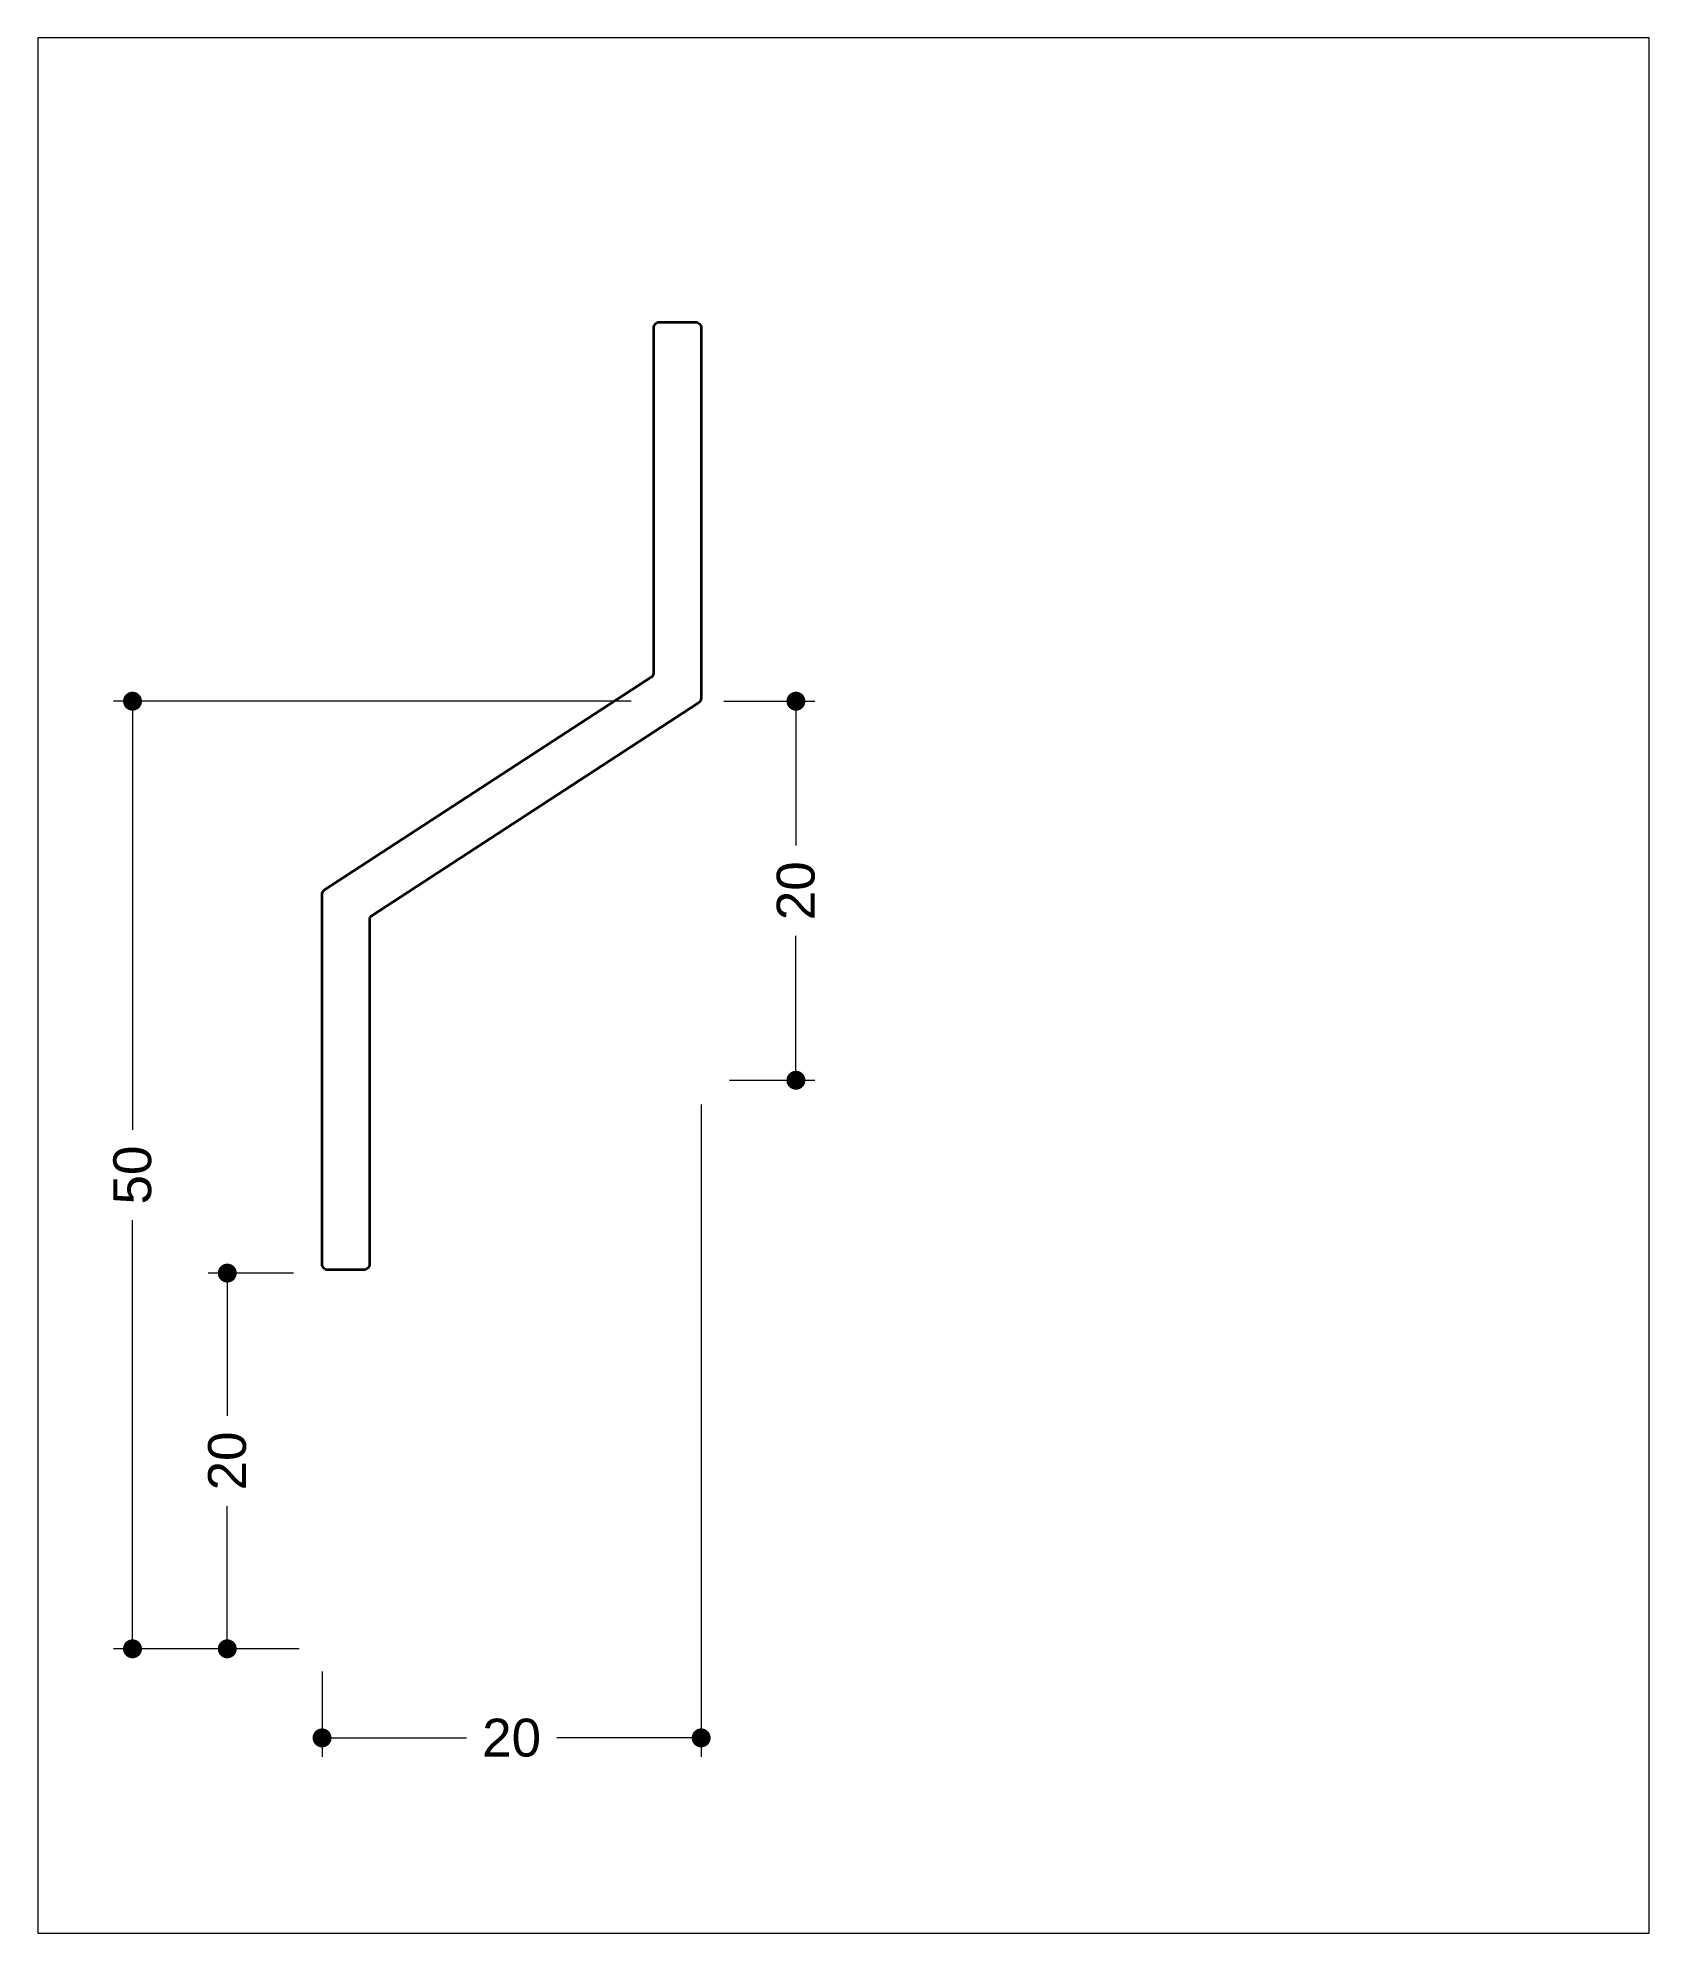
# Paper-space layout 'PRO-85x100' of a CAD drawing. Header units: millimetres. Extents: x 0 to 85, y 0 to 100.
# The model-space entities are those that its viewports show. They can reach past a viewport. Long polylines and large blocks are cut down to what shows.
import ezdxf

# ---------------------------------------------------------------- set-up
doc = ezdxf.new("R2010")
doc.units = ezdxf.units.MM
doc.header["$PDMODE"] = 3
doc.header["$PDSIZE"] = 1
for name, color, linetype, lineweight in [('AM_0', 7, 'Continuous', 35), ('AM_5', 3, 'Continuous', 13), ('X_COMP_CONT_ALU', 50, 'Continuous', 35)]:
    doc.layers.add(name, color=color, linetype=linetype, lineweight=lineweight)
doc.layers.add('AM_VIEWS', color=1, linetype='Continuous', lineweight=13, plot=False)
doc.styles.add('X_DOCU', font='swissl.ttf')
doc.dimstyles.new('X_DOCU$0', dxfattribs={"dimtxt": 2, "dimasz": 1, "dimexe": 1, "dimexo": 1.5, "dimgap": 1, "dimtad": 0, "dimtoh": 1, "dimdsep": 46, "dimtxsty": 'X_DOCU', "dimblk": 'DOT', "dimcen": 0, "dimclrd": 256, "dimclre": 256, "dimclrt": 30, "dimadec": 1, "dimazin": 2, "dimtp": 0.1, "dimtm": 0.1, "dimtfac": 0.7, "dimtmove": 0, "dimatfit": 1, "dimfxl": 1, "dimlwd": -1, "dimlwe": -1, "dimarcsym": 1})

# ---------------------------------------------------------------- blocks, each defined once
blk = doc.blocks.new('_Dot')
at = {"color": 0, "linetype": 'ByBlock', "lineweight": -2}
blk.add_line((-0.5, 0), (-1, 0), dxfattribs=at)
at = {"color": 0, "linetype": 'ByBlock', "const_width": 0.5}
blk.add_lwpolyline([(-0.25, 0, 1), (0.25, 0, 1)], format="xyb", close=True, dxfattribs=at)
blk = doc.blocks.new('*D9')
at = {"layer": 'AM_5', "transparency": 16777216}
for p, q in [((13.491, 34.825), (8.991, 34.825)), ((9.991, 33.825), (9.991, 27.296)), ((9.991, 16), (9.991, 22.529)), ((13.791, 15), (8.991, 15))]:
    blk.add_line(p, q, dxfattribs=at)
at = {"layer": 'Defpoints', "color": 0, "transparency": 16777216}
for p in [(9.991, 34.825), (14.991, 34.825), (15.291, 15)]:
    blk.add_point(p, dxfattribs=at)
at = {"layer": 'AM_5', "transparency": 16777216}
for p, rotation in [((9.991, 34.825), 90), ((9.991, 15), 270)]:
    blk.add_blockref('_Dot', p, dxfattribs=dict(at, rotation=rotation))
at = {"layer": 'AM_5', "color": 30, "transparency": 16777216, "insert": (9.991, 24.913), "char_height": 2, "attachment_point": 5, "rotation": 90, "style": 'X_DOCU'}
blk.add_mtext('20', dxfattribs=at)
blk = doc.blocks.new('*D10')
at = {"layer": 'AM_5', "transparency": 16777216}
for p, q in [((31.291, 65), (3.991, 65)), ((4.991, 64), (4.991, 42.377)), ((4.991, 16), (4.991, 37.623)), ((13.791, 15), (3.991, 15))]:
    blk.add_line(p, q, dxfattribs=at)
at = {"layer": 'Defpoints', "color": 0, "transparency": 16777216}
for p in [(4.991, 65), (32.791, 65), (15.291, 15)]:
    blk.add_point(p, dxfattribs=at)
at = {"layer": 'AM_5', "transparency": 16777216}
for p, rotation in [((4.991, 65), 90), ((4.991, 15), 270)]:
    blk.add_blockref('_Dot', p, dxfattribs=dict(at, rotation=rotation))
at = {"layer": 'AM_5', "color": 30, "transparency": 16777216, "insert": (4.991, 40), "char_height": 2, "attachment_point": 5, "rotation": 90, "style": 'X_DOCU'}
blk.add_mtext('50', dxfattribs=at)
blk = doc.blocks.new('*D11')
at = {"layer": 'AM_5', "transparency": 16777216}
for p, q in [((34.991, 43.719), (34.991, 9.3)), ((14.991, 13.8), (14.991, 9.3)), ((15.991, 10.3), (22.608, 10.3)), ((33.991, 10.3), (27.375, 10.3))]:
    blk.add_line(p, q, dxfattribs=at)
at = {"layer": 'Defpoints', "color": 0, "transparency": 16777216}
for p in [(34.991, 45.219), (14.991, 15.3), (34.991, 10.3)]:
    blk.add_point(p, dxfattribs=at)
at = {"layer": 'AM_5', "transparency": 16777216, "rotation": 180}
blk.add_blockref('_Dot', (14.991, 10.3), dxfattribs=at)
at = {"layer": 'AM_5', "transparency": 16777216}
blk.add_blockref('_Dot', (34.991, 10.3), dxfattribs=at)
at = {"layer": 'AM_5', "color": 30, "transparency": 16777216, "insert": (24.991, 10.3), "char_height": 2, "attachment_point": 5, "style": 'X_DOCU'}
blk.add_mtext('20', dxfattribs=at)
blk = doc.blocks.new('*D12')
at = {"layer": 'AM_5', "transparency": 16777216}
for p, q in [((36.191, 65), (40.991, 65)), ((39.991, 64), (39.991, 57.383)), ((39.991, 46), (39.991, 52.616)), ((36.491, 45), (40.991, 45))]:
    blk.add_line(p, q, dxfattribs=at)
at = {"layer": 'Defpoints', "color": 0, "transparency": 16777216}
for p in [(34.691, 65), (34.991, 45), (39.991, 45)]:
    blk.add_point(p, dxfattribs=at)
at = {"layer": 'AM_5', "transparency": 16777216}
for p, rotation in [((39.991, 65), 90), ((39.991, 45), 270)]:
    blk.add_blockref('_Dot', p, dxfattribs=dict(at, rotation=rotation))
at = {"layer": 'AM_5', "color": 30, "transparency": 16777216, "insert": (39.991, 55), "char_height": 2, "attachment_point": 5, "rotation": 90, "style": 'X_DOCU'}
blk.add_mtext('20', dxfattribs=at)
blk = doc.blocks.new('126763-ICC')
at = {"layer": 'X_COMP_CONT_ALU'}
blk.add_lwpolyline([(-19.864, -9.956), (-2.591, 1.296, 0.25359), (-2.5, 1.463), (-2.5, 19.7, -0.414214), (-2.2, 20), (-0.3, 20, -0.414214), (0, 19.7), (0, 0.163, -0.25359), (-0.136, -0.089), (-17.409, -11.341, 0.25359), (-17.5, -11.508), (-17.5, -29.7, -0.414214), (-17.8, -30), (-19.7, -30, -0.414214), (-20, -29.7), (-20, -10.208, -0.25359), (-19.864, -9.956)], format="xyb", close=True, dxfattribs=at)

msp = doc.modelspace()

# ---------------------------------------------------------------- block references
at = {"layer": 'AM_0'}
msp.add_blockref('126763-ICC', (35, 65), dxfattribs=at)

psp = doc.layouts.new('PRO-85x100')

# ---------------------------------------------------------------- dimensions: what is measured, and where the dimension line sits
at = {"layer": 'AM_5'}
for base, p1, p2, angle, override, picture, middle in [((4.991, 65), (15.291, 15), (32.791, 65), 90, {"dimasz": 1}, '*D10', (4.991, 40)), ((39.991, 45), (34.691, 65), (34.991, 45), 90, {"dimasz": 1}, '*D12', (39.991, 55)), ((34.991, 10.3), (14.991, 15.3), (34.991, 45.219), 0, {"dimasz": 1}, '*D11', (24.991, 10.3)), ((9.991, 34.825), (15.291, 15), (14.991, 34.825), 90, {"dimasz": 1, "dimdec": 0, "dimpost": ''}, '*D9', (9.991, 24.913))]:
    dim = psp.add_linear_dim(base=base, p1=p1, p2=p2, angle=angle, dimstyle='X_DOCU$0', override=override, dxfattribs=at)
    dim.commit()
    dim.dimension.update_dxf_attribs({"geometry": picture, "text_midpoint": middle})

# ---------------------------------------------------------------- viewports
at = {"layer": 'AM_VIEWS'}
psp.add_viewport(center=(42.5, 50), size=(84.999, 99.999), view_center_point=(42.509, 50), view_height=99.999, dxfattribs=at)

doc.saveas('drawing.dxf')
